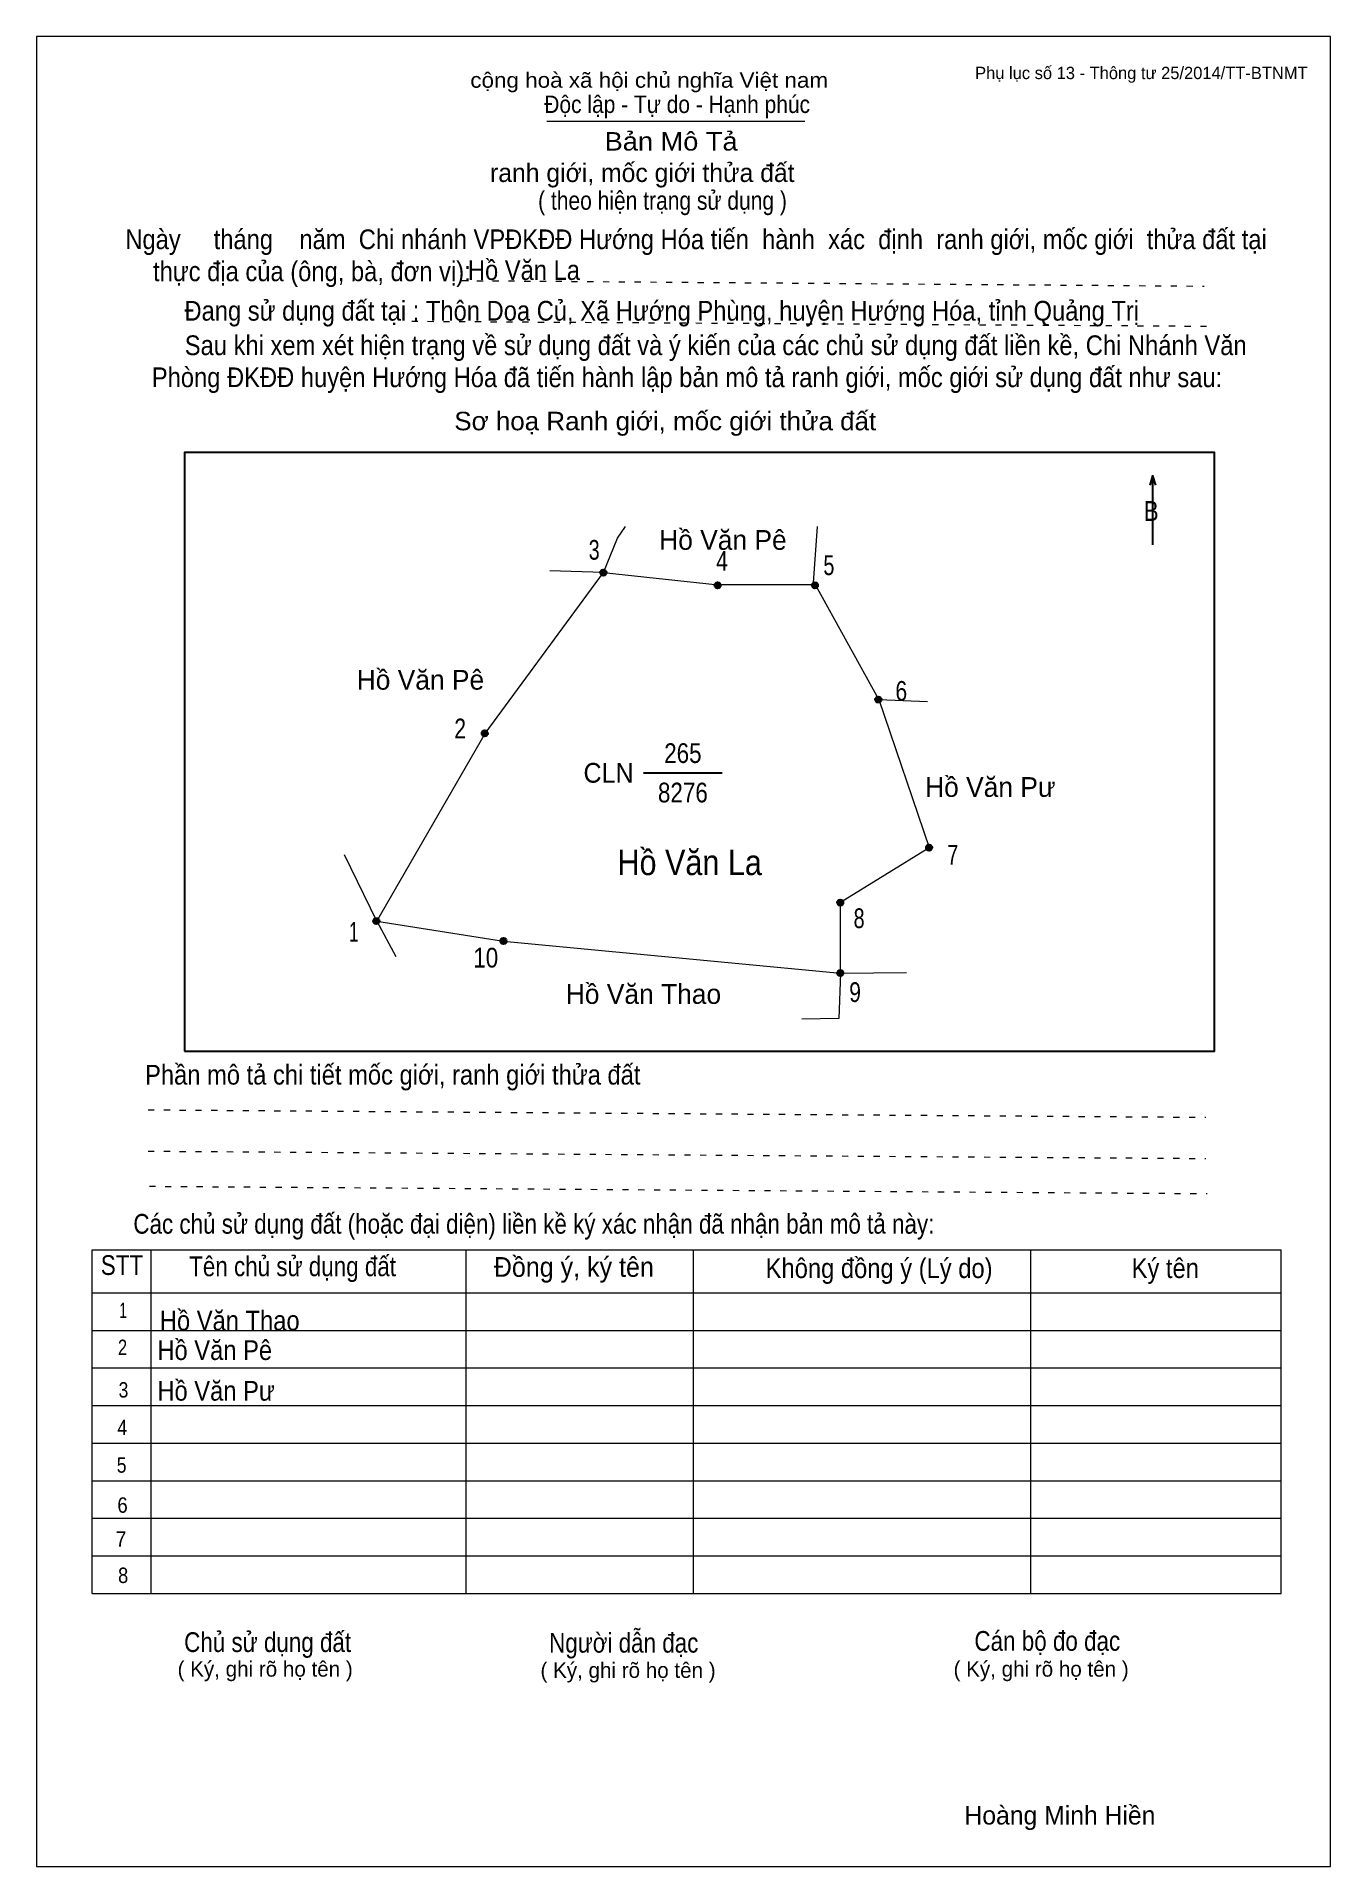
# Model space of a CAD drawing. Header units: centimetres. Extents: x 0 to 21, y 0 to 29.7.
import ezdxf
from ezdxf.enums import TextEntityAlignment as Align

# ---------------------------------------------------------------- set-up
doc = ezdxf.new("R2010")
doc.units = ezdxf.units.CM
doc.header["$LTSCALE"] = 0.13
doc.linetypes.add('DOTTED', pattern=[1.5, 0.3, -1.2])
for name, color, linetype, lineweight in [('1', 7, 'Continuous', 13), ('32', 7, 'Continuous', 25), ('33', 7, 'Continuous', 25), ('6', 7, 'Continuous', 13), ('62', 7, 'Continuous', 13)]:
    doc.layers.add(name, color=color, linetype=linetype, lineweight=lineweight)
for name, color, linetype in [('2', 7, 'Continuous'), ('34', 7, 'Continuous'), ('63', 7, 'Continuous')]:
    doc.layers.add(name, color=color, linetype=linetype)

msp = doc.modelspace()

# ---------------------------------------------------------------- hatches: boundary and pattern name
at = {"layer": '32'}
for points in [[(9.2478, 21, 1), (9.1478, 21, 1)], [(11.1022, 20.794, 1), (11.0022, 20.794, 1)], [(12.6819, 20.794, 1), (12.5819, 20.794, 1)], [(13.7121, 18.9396, 1), (13.6121, 18.9396, 1)], [(7.3247, 18.3901, 1), (7.2247, 18.3901, 1)], [(14.5363, 16.5357, 1), (14.4363, 16.5357, 1)], [(13.094, 15.6429, 1), (12.994, 15.6429, 1)], [(5.5637, 15.3427, 1), (5.4637, 15.3427, 1)], [(7.6283, 15.0199, 1), (7.5283, 15.0199, 1)], [(13.094, 14.5, 1), (12.994, 14.5, 1)]]:
    msp.add_hatch(color=256, dxfattribs=at).paths.add_polyline_path(points)

# ---------------------------------------------------------------- linework, layer by layer
at = {"layer": '1'}
msp.add_lwpolyline([(21, 0), (21, 29.7), (0, 29.7), (0, 0)], close=True, dxfattribs=at)
at = {"layer": '32'}
for centre in [(9.1978, 21), (11.0522, 20.794), (12.6319, 20.794), (13.6621, 18.9396), (7.2747, 18.3901), (14.4863, 16.5357), (13.044, 15.6429), (5.5137, 15.3427), (7.5783, 15.0199), (13.044, 14.5)]:
    msp.add_circle(centre, 0.05, dxfattribs=at)
at = {"layer": '33'}
msp.add_line((9.85, 17.75), (11.13, 17.75), dxfattribs=at)
at = {"layer": '6'}
for p, q in [((12.67, 21.75), (12.6, 20.76)), ((9.2, 21), (8.33, 21.03)), ((13.67, 18.94), (14.46, 18.91)), ((13.67, 18.94), (14.49, 16.54)), ((5.52, 15.34), (5, 16.42)), ((5.52, 15.34), (5.83, 14.77)), ((13.05, 14.5), (14.12, 14.51))]:
    msp.add_line(p, q, dxfattribs=at)
for points in [[(9.2, 21), (9.43, 21.56), (9.56, 21.75)], [(5.52, 15.34), (7.28, 18.39), (9.2, 21), (11.06, 20.8)], [(13.67, 18.94), (12.64, 20.8), (11.06, 20.8)], [(13.05, 14.5), (13.05, 15.65), (14.49, 16.54)], [(5.52, 15.34), (7.58, 15.02), (13.05, 14.5)], [(13.05, 14.5), (13.02, 13.76), (12.42, 13.75)]]:
    msp.add_lwpolyline(points, dxfattribs=at)
at = {"layer": '62'}
for p, q in [((8.28, 28.33), (12.47, 28.33)), ((0.9, 10.01), (20.2, 10.01)), ((0.9, 4.43), (0.9, 10.01)), ((1.86, 4.43), (1.86, 10.01)), ((6.97, 4.43), (6.97, 9.99)), ((10.66, 4.43), (10.66, 9.99)), ((16.14, 4.43), (16.14, 10.01)), ((20.2, 4.43), (20.2, 10.01)), ((0.9, 9.31), (20.2, 9.31)), ((0.9, 8.7), (20.2, 8.7)), ((0.9, 8.09), (20.2, 8.09)), ((0.9, 7.48), (20.2, 7.48)), ((0.9, 6.87), (20.2, 6.87)), ((0.9, 6.26), (20.2, 6.26)), ((0.9, 5.65), (20.2, 5.65)), ((0.9, 5.04), (20.2, 5.04)), ((0.9, 4.43), (20.2, 4.43))]:
    msp.add_line(p, q, dxfattribs=at)
at = {"layer": '62', "linetype": 'DOTTED'}
for p, q in [((6.89, 25.74), (18.95, 25.65)), ((6.09, 25.08), (19.04, 25)), ((1.81, 12.28), (18.98, 12.16)), ((1.81, 11.61), (18.98, 11.49)), ((1.83, 11.04), (19, 10.92))]:
    msp.add_line(p, q, dxfattribs=at)
at = {"layer": '62', "lineweight": 25}
for p, q in [((18.11, 22.58), (18.11, 21.45)), ((18.11, 22.57), (18.07, 22.42)), ((18.11, 22.57), (18.16, 22.42))]:
    msp.add_line(p, q, dxfattribs=at)
msp.add_lwpolyline([(2.4, 13.23), (19.12, 13.23), (19.12, 22.95), (2.4, 22.95)], close=True, dxfattribs=at)

# ---------------------------------------------------------------- texts
at = {"layer": '2', "width": 0.9}
msp.add_text('Hồ Văn La', height=0.4121, dxfattribs=at).set_placement((10.6, 16.09), align=Align.CENTER)
at = {"layer": '32'}
for s, width, p in [('3', 0.75, (9.05, 21.21)), ('4', 0.8, (11.125, 21.03)), ('5', 0.75, (12.86, 20.96)), ('6', 0.8, (14.035, 18.92)), ('2', 0.8, (6.875, 18.31)), ('7', 0.75, (14.87, 16.26)), ('8', 0.75, (13.35, 15.23)), ('1', 0.65, (5.15, 15.01)), ('10', 0.85, (7.29, 14.59)), ('9', 0.8, (13.285, 14.03))]:
    msp.add_text(s, height=0.32, dxfattribs=dict(at, width=width)).set_placement(p, align=Align.CENTER)
at = {"layer": '33'}
for s, p in [('Hồ Văn Pê', (11.14, 21.37)), ('Hồ Văn Pê', (6.23, 19.1)), ('Hồ Văn Pư', (15.48, 17.36)), ('Hồ Văn Thao', (9.85, 14))]:
    msp.add_text(s, height=0.32, dxfattribs=at).set_placement(p, align=Align.CENTER)
at = {"layer": '33', "width": 0.85}
for s, p in [('265', (10.49, 17.91)), ('8276', (10.49, 17.27))]:
    msp.add_text(s, height=0.32, dxfattribs=at).set_placement(p, align=Align.CENTER)
at = {"layer": '33', "width": 0.95}
msp.add_text('CLN', height=0.32, dxfattribs=at).set_placement((9.69, 17.59), align=Align.RIGHT)
at = {"layer": '34', "width": 0.9}
for s, p in [('Hồ Văn La', (7, 25.75)), ('Hồ Văn Thao', (2, 8.7)), ('Hồ Văn Pê', (1.96, 8.22)), ('Hồ Văn Pư', (1.96, 7.56))]:
    msp.add_text(s, height=0.32, dxfattribs=at).set_placement(p)
at = {"layer": '62'}
for s, height, width, p in [('cộng hoà xã hội chủ nghĩa Việt nam', 0.2474, 1.1, (7.04, 28.87)), ('Độc lập - Tự do - Hạnh phúc', 0.2828, 0.9, (8.24, 28.46)), ('Bản Mô Tả', 0.3, 1.1, (9.22, 27.85)), ('( theo hiện trạng sử dụng )', 0.3, 0.85, (8.14, 26.89)), ('Ngày     tháng    năm  Chi nhánh VPĐKĐĐ Hướng Hóa tiến  hành  xác  định  ranh giới, mốc giới  thửa đất tại ', 0.32, 0.9, (1.44, 26.25)), ('thực địa của (ông, bà, đơn vị): ', 0.32, 0.9, (1.89, 25.73)), ('Đang sử dụng đất tại : Thôn Doa Củ, Xã Hướng Phùng, huyện Hướng Hóa, tỉnh Quảng Trị', 0.32, 0.9, (2.4, 25.09)), ('     Sau khi xem xét hiện trạng về sử dụng đất và ý kiến của các chủ sử dụng đất liền kề, Chi Nhánh Văn ', 0.32, 0.9, (1.87, 24.53)), ('Phòng ĐKĐĐ huyện Hướng Hóa đã tiến hành lập bản mô tả ranh giới, mốc giới sử dụng đất như sau:', 0.32, 0.9, (1.87, 24.01)), ('Sơ hoạ Ranh giới, mốc giới thửa đất', 0.3, 1.05, (6.78, 23.31)), ('B', 0.32, 0.85, (17.97, 21.84)), ('Phần mô tả chi tiết mốc giới, ranh giới thửa đất ', 0.32, 0.9, (1.76, 12.69)), ('Các chủ sử dụng đất (hoặc đại diện) liền kề ký xác nhận đã nhận bản mô tả này:', 0.32, 0.85, (1.57, 10.27))]:
    msp.add_text(s, height=height, dxfattribs=dict(at, width=width)).set_placement(p)
msp.add_text('ranh giới, mốc giới thửa đất', height=0.3, dxfattribs=at).set_placement((7.36, 27.34))
for s, height, width, p in [('STT', 0.32, 0.85, (1.385, 9.6)), ('Tên chủ sử dụng đất', 0.32, 0.85, (4.155, 9.58)), ('Đồng ý, ký tên', 0.32, 0.95, (8.72, 9.57)), ('Không đồng ý (Lý do)', 0.32, 0.9, (13.675, 9.55)), ('Ký tên', 0.32, 0.9, (18.32, 9.55)), ('1', 0.25, 0.7, (1.405, 8.9)), ('2', 0.25, 0.8, (1.395, 8.3)), ('3', 0.25, 0.85, (1.41, 7.61)), ('4', 0.25, 0.85, (1.39, 7)), ('5', 0.25, 0.85, (1.38, 6.39)), ('6', 0.25, 0.9, (1.395, 5.74)), ('7', 0.25, 0.95, (1.37, 5.19)), ('8', 0.25, 0.9, (1.405, 4.6)), ('Người dẫn đạc', 0.32, 0.85, (9.53, 3.47)), ('Chủ sử dụng đất', 0.32, 0.85, (3.75, 3.48)), ('Cán bộ đo đạc', 0.32, 0.85, (16.405, 3.5))]:
    msp.add_text(s, height=height, dxfattribs=dict(at, width=width)).set_placement(p, align=Align.CENTER)
for p in [(3.71, 3.08), (9.6, 3.06), (16.305, 3.08)]:
    msp.add_text('( Ký, ghi rõ họ tên )', height=0.25, dxfattribs=at).set_placement(p, align=Align.CENTER)
at = {"layer": '63'}
msp.add_text('Phụ lục số 13 - Thông tư 25/2014/TT-BTNMT', height=0.2, dxfattribs=at).set_placement((20.63, 29.01), align=Align.RIGHT)
msp.add_text('Hoàng Minh Hiền', height=0.3, dxfattribs=at).set_placement((16.61, 0.68), align=Align.CENTER)

doc.saveas('drawing.dxf')
